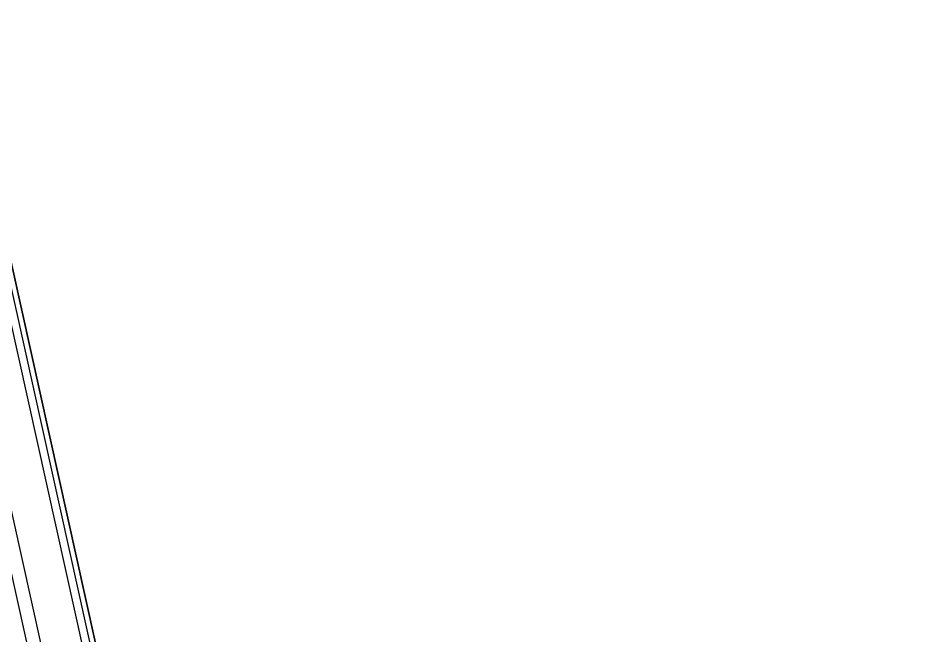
# Model space of a CAD drawing. Header units: millimetres. Extents: x -52000 to 48850, y -48850 to 51750.
# Drawn here: x 27301 to 28305, y -10094 to -9408 of the extents above; entities that cross this region are included whole.
import ezdxf

# ---------------------------------------------------------------- set-up
doc = ezdxf.new("R2010")
doc.units = ezdxf.units.MM
doc.layers.add('D-STR-STRC', color=7, linetype='Continuous', lineweight=25)

msp = doc.modelspace()

# ---------------------------------------------------------------- linework, layer by layer
at = {"layer": 'D-STR-STRC'}
for points in [[(28289.5, -14250.5), (26617.4, -9629.6), (27218, -9408.7)], [(28304.8, -14249.9), (26632.7, -9628.9), (27233.3, -9408)], [(28009.8, -13262.7), (26744.5, -9766.1), (27199, -9599)], [(28025.1, -13262.1), (26759.8, -9765.5), (27214.3, -9598.4)]]:
    msp.add_lwpolyline(points, close=True, dxfattribs=at)
for points in [[(28299.1, -14252.1), (27227.7, -9410.1)], [(28304.8, -14249.9), (27233.3, -9408)]]:
    msp.add_lwpolyline(points, dxfattribs=at)

doc.saveas('drawing.dxf')
